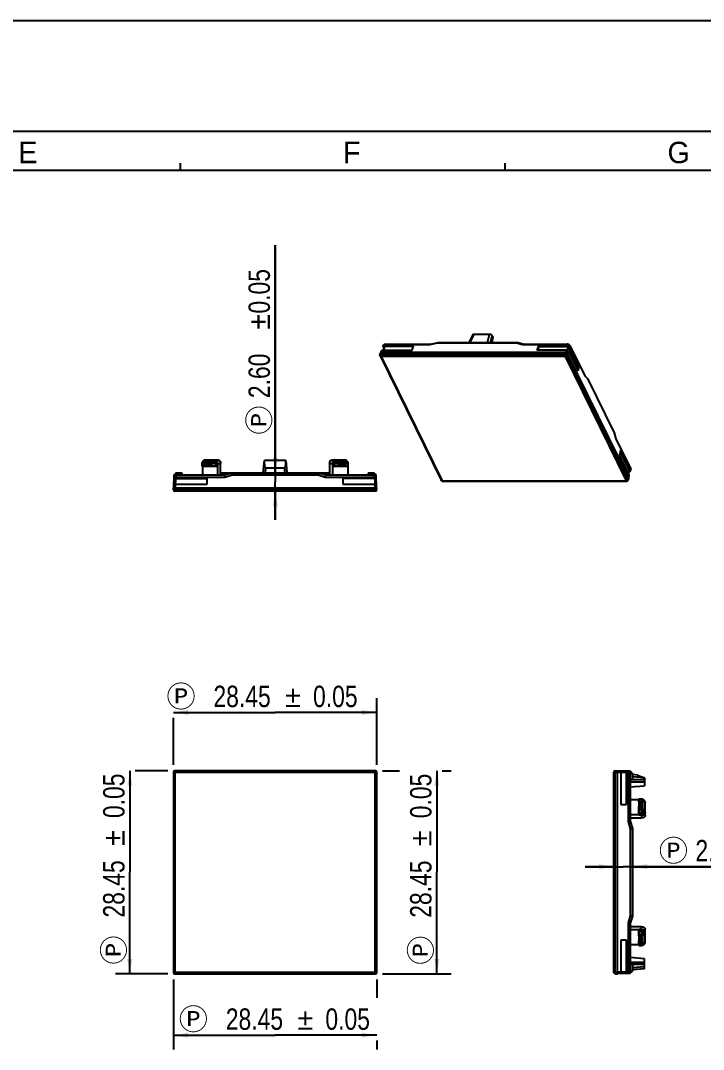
# Model space of a CAD drawing. Header units: millimetres. Extents: x 0 to 420, y 0 to 297.
# Drawn here: x 228.6 to 324.3, y 152.7 to 297 of the extents above; entities that cross this region are included whole.
import ezdxf
from ezdxf.enums import TextEntityAlignment as Align

# ---------------------------------------------------------------- set-up
doc = ezdxf.new("R2010")
doc.units = ezdxf.units.MM
doc.header["$LTSCALE"] = 23.1
doc.layers.get('0').update_dxf_attribs({"linetype": 'CONTINUOUS'})
doc.layers.add('FEATURE', color=7, linetype='CONTINUOUS')
doc.styles.get("Standard").update_dxf_attribs({"font": 'txt', "width": 0.8})
doc.styles.add('TEXTSTYLE_2', font='txt')
doc.styles.add('TEXTSTYLE_3', font='symbol_asme.ttf')
doc.dimstyles.new('DIMSTYLE_1', dxfattribs={"dimtxt": 3, "dimasz": 2.1, "dimexe": 2, "dimexo": 1, "dimgap": 0.75, "dimtad": 1, "dimzin": 0, "dimdsep": 46, "dimtxsty": 'STANDARD', "dimblk": '_FILLED', "dimblk1": '_FILLED', "dimblk2": '_FILLED', "dimcen": 0.09, "dimazin": 0, "dimtol": 1, "dimtp": 0.05, "dimtm": 0.05, "dimtfac": 1, "dimtofl": 0, "dimtmove": 0, "dimatfit": 3, "dimldrblk": '_FILLED', "dimfxl": 1, "dimtolj": 1, "dimtzin": 0, "dimarcsym": 0})

# ---------------------------------------------------------------- blocks, each defined once
blk = doc.blocks.new('_FILLED')
at = {"color": 0, "linetype": 'BYBLOCK'}
blk.add_solid([(0, 0), (-1, 0.167), (-1, -0.167)], dxfattribs=at)
blk = doc.blocks.new('*D0')
at = {"color": 7, "linetype": 'CONTINUOUS'}
for p, q in [((278.49, 192.61), (278.49, 201.97)), ((249.99, 199.97), (264.24, 199.97)), ((249.99, 192.61), (249.99, 199.22)), ((278.49, 199.97), (264.24, 199.97))]:
    blk.add_line(p, q, dxfattribs=at)
at = {"color": 7, "linetype": 'CONTINUOUS', "xscale": 2.1, "yscale": 2.1, "zscale": 2.1, "rotation": 180}
blk.add_blockref('_FILLED', (249.99, 199.97), dxfattribs=at)
at = {"color": 7, "linetype": 'CONTINUOUS', "xscale": 2.1, "yscale": 2.1, "zscale": 2.1}
blk.add_blockref('_FILLED', (278.49, 199.97), dxfattribs=at)
at = {"color": 7, "linetype": 'CONTINUOUS', "style": 'TEXTSTYLE_3'}
for s, p in [('Ⓟ', (251.05, 200.72)), ('±', (266.75, 200.72))]:
    blk.add_text(s, height=3, dxfattribs=at).set_placement(p, align=Align.CENTER)
at = {"color": 7, "linetype": 'CONTINUOUS', "width": 0.8}
for s, p in [('28.45', (259.61, 200.72)), ('0.05', (272.68, 200.72))]:
    blk.add_text(s, height=3, dxfattribs=at).set_placement(p, align=Align.CENTER)
blk = doc.blocks.new('*D1')
at = {"color": 7, "linetype": 'CONTINUOUS'}
for p, q in [((279.29, 191.8), (281.66, 191.8)), ((286.91, 191.8), (286.91, 177.55)), ((287.66, 191.8), (288.91, 191.8)), ((286.91, 163.3), (286.91, 177.55)), ((279.29, 163.3), (288.91, 163.3))]:
    blk.add_line(p, q, dxfattribs=at)
at = {"color": 7, "linetype": 'CONTINUOUS', "xscale": 2.1, "yscale": 2.1, "zscale": 2.1}
for p, rotation in [((286.91, 191.8), 90), ((286.91, 163.3), 270)]:
    blk.add_blockref('_FILLED', p, dxfattribs=dict(at, rotation=rotation))
at = {"color": 7, "linetype": 'CONTINUOUS', "width": 0.8}
for s, p in [('0.05', (286.16, 188.25)), ('28.45', (286.16, 175.19))]:
    blk.add_text(s, height=3, rotation=90, dxfattribs=at).set_placement(p, align=Align.CENTER)
at = {"color": 7, "linetype": 'CONTINUOUS', "style": 'TEXTSTYLE_3'}
for s, p in [('±', (286.16, 182.32)), ('Ⓟ', (286.16, 166.62))]:
    blk.add_text(s, height=3, rotation=90, dxfattribs=at).set_placement(p, align=Align.CENTER)
blk = doc.blocks.new('*D2')
at = {"color": 7, "linetype": 'CONTINUOUS'}
for p, q in [((243.88, 191.8), (243.88, 177.55)), ((249.19, 191.8), (244.63, 191.8)), ((243.88, 163.3), (243.88, 177.55)), ((249.19, 163.3), (241.88, 163.3))]:
    blk.add_line(p, q, dxfattribs=at)
at = {"color": 7, "linetype": 'CONTINUOUS', "xscale": 2.1, "yscale": 2.1, "zscale": 2.1}
for p, rotation in [((243.88, 191.8), 90), ((243.88, 163.3), 270)]:
    blk.add_blockref('_FILLED', p, dxfattribs=dict(at, rotation=rotation))
at = {"color": 7, "linetype": 'CONTINUOUS', "width": 0.8}
for s, p in [('0.05', (243.13, 188.28)), ('28.45', (243.13, 175.22))]:
    blk.add_text(s, height=3, rotation=90, dxfattribs=at).set_placement(p, align=Align.CENTER)
at = {"color": 7, "linetype": 'CONTINUOUS', "style": 'TEXTSTYLE_3'}
for s, p in [('±', (243.13, 182.35)), ('Ⓟ', (243.13, 166.65))]:
    blk.add_text(s, height=3, rotation=90, dxfattribs=at).set_placement(p, align=Align.CENTER)
blk = doc.blocks.new('*D3')
at = {"color": 7, "linetype": 'CONTINUOUS'}
for p, q in [((249.99, 162.5), (249.99, 152.71)), ((278.49, 162.5), (278.49, 159.96)), ((249.99, 154.71), (264.24, 154.71)), ((278.49, 154.71), (264.24, 154.71)), ((278.49, 153.96), (278.49, 152.71))]:
    blk.add_line(p, q, dxfattribs=at)
at = {"color": 7, "linetype": 'CONTINUOUS', "xscale": 2.1, "yscale": 2.1, "zscale": 2.1, "rotation": 180}
blk.add_blockref('_FILLED', (249.99, 154.71), dxfattribs=at)
at = {"color": 7, "linetype": 'CONTINUOUS', "xscale": 2.1, "yscale": 2.1, "zscale": 2.1}
blk.add_blockref('_FILLED', (278.49, 154.71), dxfattribs=at)
at = {"color": 7, "linetype": 'CONTINUOUS', "style": 'TEXTSTYLE_3'}
for s, p in [('Ⓟ', (252.78, 155.46)), ('±', (268.48, 155.46))]:
    blk.add_text(s, height=3, dxfattribs=at).set_placement(p, align=Align.CENTER)
at = {"color": 7, "linetype": 'CONTINUOUS', "width": 0.8}
for s, p in [('28.45', (261.34, 155.46)), ('0.05', (274.41, 155.46))]:
    blk.add_text(s, height=3, dxfattribs=at).set_placement(p, align=Align.CENTER)
blk = doc.blocks.new('*D7')
at = {"color": 7, "linetype": 'CONTINUOUS'}
for p, q in [((264.26, 233.59), (264.26, 265.51)), ((264.26, 265.51), (264.26, 232.29)), ((264.26, 226.99), (264.26, 232.29)), ((264.26, 230.99), (264.26, 226.99))]:
    blk.add_line(p, q, dxfattribs=at)
at = {"color": 7, "linetype": 'CONTINUOUS', "xscale": 2.1, "yscale": 2.1, "zscale": 2.1}
for p, rotation in [((264.26, 233.59), 270), ((264.26, 230.99), 90)]:
    blk.add_blockref('_FILLED', p, dxfattribs=dict(at, rotation=rotation))
at = {"color": 7, "linetype": 'CONTINUOUS', "width": 0.8}
for s, p in [('0.05', (263.51, 255.91)), ('2.60', (263.51, 244.05))]:
    blk.add_text(s, height=3, rotation=90, dxfattribs=at).set_placement(p)
at = {"color": 7, "linetype": 'CONTINUOUS', "style": 'TEXTSTYLE_3'}
for s, p in [('±', (263.51, 253.65)), ('Ⓟ', (263.51, 238.92))]:
    blk.add_text(s, height=3, rotation=90, dxfattribs=at).set_placement(p)
blk = doc.blocks.new('*D9')
at = {"color": 7, "linetype": 'CONTINUOUS'}
for p, q in [((311.72, 178.34), (307.72, 178.34)), ((307.72, 178.34), (313.02, 178.34)), ((344.63, 178.34), (313.02, 178.34)), ((314.32, 178.34), (344.63, 178.34))]:
    blk.add_line(p, q, dxfattribs=at)
at = {"color": 7, "linetype": 'CONTINUOUS', "xscale": 2.1, "yscale": 2.1, "zscale": 2.1}
blk.add_blockref('_FILLED', (311.72, 178.34), dxfattribs=at)
at = {"color": 7, "linetype": 'CONTINUOUS', "xscale": 2.1, "yscale": 2.1, "zscale": 2.1, "rotation": 180}
blk.add_blockref('_FILLED', (314.32, 178.34), dxfattribs=at)
at = {"color": 7, "linetype": 'CONTINUOUS', "style": 'TEXTSTYLE_3'}
for s, p in [('Ⓟ', (318.03, 179.09)), ('±', (332.76, 179.09))]:
    blk.add_text(s, height=3, dxfattribs=at).set_placement(p)
at = {"color": 7, "linetype": 'CONTINUOUS', "width": 0.8}
for s, p in [('2.60', (323.16, 179.09)), ('0.05', (335.03, 179.09))]:
    blk.add_text(s, height=3, dxfattribs=at).set_placement(p)

msp = doc.modelspace()

# ---------------------------------------------------------------- linework, layer by layer
at = {"color": 7, "linetype": 'CONTINUOUS'}
for p, q in [((0, 297), (420, 297)), ((19, 281.5), (401, 281.5)), ((23.5, 276), (396, 276)), ((251, 276), (251, 277)), ((296.5, 276), (296.5, 277))]:
    msp.add_line(p, q, dxfattribs=at)
at = {"layer": 'FEATURE', "color": 7, "linetype": 'CONTINUOUS'}
for p, q in [((291.892, 252.895), (291.387, 251.84)), ((292.081, 252.979), (291.536, 251.84)), ((294.302, 252.979), (292.081, 252.979)), ((294.008, 251.84), (294.302, 252.979)), ((294.422, 251.84), (294.668, 252.793)), ((294.761, 252.604), (294.604, 251.84)), ((294.668, 252.793), (294.761, 252.604)), ((279.393, 251.345), (279.446, 251.5)), ((279.508, 251.062), (279.399, 251.284)), ((279.583, 251.284), (279.415, 250.79)), ((279.522, 251.408), (279.575, 251.563)), ((279.522, 251.408), (283.646, 251.408)), ((279.575, 251.563), (279.547, 251.561)), ((279.561, 251.562), (279.547, 251.561)), ((280.031, 251.608), (279.567, 251.563)), ((283.606, 251.284), (279.583, 251.284)), ((279.584, 251.563), (285.966, 251.563)), ((279.995, 251.606), (280.031, 251.608)), ((280.031, 251.608), (286.09, 251.608)), ((283.448, 250.79), (283.646, 251.408)), ((285.966, 251.563), (286.961, 251.794)), ((286.09, 251.608), (285.966, 251.563)), ((286.09, 251.608), (287.086, 251.84)), ((286.961, 251.794), (287.086, 251.84)), ((286.961, 251.794), (298.079, 251.794)), ((287.086, 251.84), (298.286, 251.84)), ((298.286, 251.84), (298.079, 251.794)), ((298.079, 251.794), (298.926, 251.563)), ((298.286, 251.84), (299.133, 251.608)), ((299.133, 251.608), (298.926, 251.563)), ((298.926, 251.563), (305.307, 251.563)), ((299.133, 251.608), (305.192, 251.608)), ((301.146, 251.408), (300.948, 250.79)), ((301.207, 251.284), (301.049, 250.79)), ((301.146, 251.408), (301.207, 251.284)), ((305.27, 251.408), (301.146, 251.408)), ((301.207, 251.284), (305.331, 251.284)), ((305.331, 251.284), (305.179, 250.774)), ((305.192, 251.608), (305.307, 251.563)), ((305.27, 251.408), (305.316, 251.563)), ((305.325, 251.584), (305.429, 251.544)), ((306.697, 248.501), (305.331, 251.284)), ((305.515, 251.284), (305.562, 251.438)), ((305.515, 251.284), (306.881, 248.501)), ((305.562, 251.438), (305.525, 251.486)), ((305.565, 251.432), (307.657, 247.169)), ((278.943, 250.091), (278.986, 250.361)), ((278.96, 249.971), (287.516, 232.537)), ((304.907, 250.169), (279.075, 250.169)), ((279.081, 250.43), (279.182, 250.727)), ((279.092, 249.902), (287.647, 232.469)), ((304.924, 249.902), (279.092, 249.902)), ((305.001, 250.435), (279.118, 250.435)), ((279.19, 250.435), (279.311, 250.79)), ((279.311, 250.79), (283.448, 250.79)), ((305.085, 250.79), (300.948, 250.79)), ((304.907, 250.169), (305.001, 250.435)), ((313.479, 232.469), (304.924, 249.902)), ((304.981, 250.441), (305.085, 250.79)), ((305.151, 250.045), (305.245, 250.311)), ((313.707, 232.612), (305.151, 250.045)), ((305.23, 250.331), (305.33, 250.666)), ((313.817, 232.843), (305.245, 250.311)), ((305.33, 250.666), (306.7, 247.874)), ((306.584, 248.111), (306.697, 248.501)), ((306.881, 248.501), (306.697, 248.501)), ((306.7, 247.874), (306.881, 248.501)), ((307.625, 247.234), (307.807, 247.045)), ((307.657, 247.169), (308.03, 246.782)), ((308.03, 246.782), (307.807, 247.045)), ((308.03, 246.782), (311.754, 239.192)), ((311.754, 239.192), (311.992, 238.335)), ((311.992, 238.335), (314.084, 234.072)), ((312.677, 236.69), (312.496, 236.063)), ((314.043, 233.907), (312.677, 236.69)), ((255.758, 235.274), (254.344, 235.274)), ((254.51, 235.386), (256.246, 235.386)), ((262.584, 233.586), (262.732, 235.286)), ((265.741, 235.286), (262.732, 235.286)), ((265.741, 235.286), (265.889, 233.586)), ((272.227, 235.386), (273.963, 235.386)), ((274.129, 235.274), (272.715, 235.274)), ((274.358, 235.195), (274.232, 235.299)), ((274.422, 235.121), (274.358, 235.195)), ((313.866, 233.272), (312.496, 236.063)), ((312.609, 236.454), (313.858, 233.907)), ((253.991, 234.963), (253.988, 234.886)), ((253.988, 234.886), (253.988, 234.496)), ((253.995, 234.886), (253.988, 234.886)), ((253.995, 234.498), (253.988, 234.496)), ((254, 234.939), (253.991, 234.963)), ((253.995, 234.904), (253.995, 234.886)), ((253.995, 234.886), (253.995, 234.498)), ((254, 234.939), (254.022, 235.009)), ((254.011, 234.928), (254, 234.939)), ((254.022, 235.009), (254.064, 235.073)), ((254.054, 234.486), (254.054, 233.286)), ((254.054, 234.486), (256.175, 234.486)), ((254.064, 235.073), (254.124, 235.127)), ((254.354, 234.507), (254.206, 234.505)), ((254.655, 234.507), (254.354, 234.507)), ((254.655, 234.781), (254.655, 234.507)), ((255.009, 234.781), (254.655, 234.781)), ((255.289, 234.507), (254.655, 234.507)), ((255.055, 234.969), (254.702, 234.969)), ((255.009, 234.781), (255.009, 234.507)), ((255.524, 234.505), (255.289, 234.507)), ((255.665, 234.503), (255.524, 234.505)), ((255.922, 234.498), (255.922, 234.886)), ((255.922, 234.886), (256.6, 234.886)), ((256.175, 234.486), (256.175, 233.286)), ((256.197, 234.485), (256.175, 234.486)), ((256.197, 234.485), (256.197, 234.886)), ((256.6, 233.286), (256.6, 234.886)), ((262.882, 233.586), (262.944, 234.286)), ((262.944, 234.286), (265.529, 234.286)), ((265.529, 234.286), (265.59, 233.586)), ((271.873, 234.886), (272.551, 234.886)), ((271.873, 234.886), (271.873, 233.286)), ((272.276, 234.886), (272.276, 234.485)), ((272.297, 234.486), (272.276, 234.485)), ((272.297, 234.486), (274.419, 234.486)), ((272.297, 234.486), (272.297, 233.286)), ((272.551, 234.886), (272.551, 234.498)), ((272.598, 234.499), (272.551, 234.498)), ((272.701, 234.502), (272.598, 234.499)), ((272.822, 234.504), (272.701, 234.502)), ((273.028, 234.506), (272.822, 234.504)), ((273.272, 234.507), (273.028, 234.506)), ((273.914, 234.507), (273.272, 234.507)), ((273.771, 234.969), (273.418, 234.969)), ((273.818, 234.781), (273.464, 234.781)), ((273.464, 234.781), (273.464, 234.507)), ((273.818, 234.781), (273.818, 234.507)), ((274.154, 234.506), (273.914, 234.507)), ((274.408, 235.073), (274.349, 235.127)), ((274.451, 235.009), (274.408, 235.073)), ((274.419, 234.486), (274.419, 233.286)), ((274.443, 234.911), (274.43, 234.901)), ((274.473, 234.939), (274.451, 235.009)), ((274.473, 234.939), (274.482, 234.963)), ((274.476, 234.922), (274.473, 234.939)), ((274.478, 234.886), (274.485, 234.886)), ((274.478, 234.498), (274.478, 234.886)), ((274.485, 234.496), (274.478, 234.498)), ((274.485, 234.886), (274.482, 234.963)), ((274.485, 234.496), (274.485, 234.886)), ((313.858, 233.907), (313.749, 233.511)), ((313.92, 233.783), (313.824, 233.783)), ((314.043, 233.907), (314.087, 234.066)), ((314.05, 233.85), (314.095, 234.01)), ((250.036, 231.486), (250.068, 233.286)), ((250.059, 232.786), (254.736, 232.786)), ((250.368, 233.286), (250.063, 232.986)), ((250.373, 233.586), (250.068, 233.286)), ((250.263, 232.986), (250.236, 231.486)), ((250.578, 233.286), (250.273, 232.986)), ((250.273, 232.986), (257.201, 232.986)), ((250.373, 233.586), (250.368, 233.286)), ((250.368, 233.286), (257.156, 233.286)), ((250.373, 233.586), (251.186, 233.586)), ((251.186, 233.586), (251.186, 233.286)), ((254.736, 231.986), (254.736, 232.786)), ((256.6, 233.586), (271.873, 233.586)), ((257.156, 233.286), (258.156, 233.586)), ((257.156, 233.286), (257.201, 232.986)), ((257.201, 232.986), (258.201, 233.286)), ((258.201, 233.286), (258.156, 233.586)), ((258.201, 233.286), (270.272, 233.286)), ((270.316, 233.586), (270.272, 233.286)), ((270.272, 233.286), (271.272, 232.986)), ((270.316, 233.586), (271.316, 233.286)), ((271.316, 233.286), (271.272, 232.986)), ((271.272, 232.986), (278.2, 232.986)), ((271.316, 233.286), (278.105, 233.286)), ((278.414, 232.786), (273.736, 232.786)), ((273.736, 232.786), (273.736, 231.986)), ((277.286, 233.586), (278.1, 233.586)), ((277.286, 233.586), (277.286, 233.286)), ((277.895, 233.286), (278.2, 232.986)), ((278.405, 233.286), (278.1, 233.586)), ((278.105, 233.286), (278.1, 233.586)), ((278.105, 233.286), (278.41, 232.986)), ((278.21, 232.986), (278.237, 231.486)), ((278.436, 231.486), (278.405, 233.286)), ((287.647, 232.469), (313.479, 232.469)), ((287.695, 232.425), (313.527, 232.425)), ((313.479, 232.469), (313.549, 232.479)), ((313.549, 232.479), (313.616, 232.51)), ((313.616, 232.51), (313.672, 232.557)), ((313.672, 232.557), (313.707, 232.612)), ((313.707, 232.612), (313.817, 232.843)), ((313.708, 232.539), (313.821, 232.775)), ((313.773, 232.934), (313.866, 233.272)), ((313.787, 232.904), (313.874, 233.214)), ((250.014, 231.169), (249.986, 231.486)), ((249.986, 231.486), (278.486, 231.486)), ((250.045, 231.986), (254.736, 231.986)), ((250.213, 231.169), (250.186, 231.486)), ((250.213, 230.986), (250.213, 231.169)), ((278.259, 231.169), (250.213, 231.169)), ((278.259, 230.986), (250.213, 230.986)), ((273.736, 231.986), (278.428, 231.986)), ((278.259, 231.169), (278.287, 231.486)), ((278.259, 230.986), (278.259, 231.169)), ((278.459, 231.169), (278.486, 231.486)), ((249.986, 191.605), (249.986, 163.504)), ((250.014, 191.577), (249.986, 191.605)), ((250.014, 191.577), (250.014, 163.531)), ((250.014, 191.577), (278.459, 191.577)), ((250.213, 191.777), (250.186, 191.804)), ((278.287, 191.804), (250.186, 191.804)), ((250.213, 163.332), (250.213, 191.777)), ((278.259, 191.777), (250.213, 191.777)), ((278.259, 191.777), (278.287, 191.804)), ((278.259, 163.332), (278.259, 191.777)), ((278.459, 191.577), (278.486, 191.605)), ((278.459, 163.531), (278.459, 191.577)), ((278.486, 163.504), (278.486, 191.605)), ((311.721, 163.531), (311.721, 191.577)), ((311.721, 191.577), (311.904, 191.577)), ((311.904, 191.777), (312.221, 191.804)), ((311.904, 191.577), (312.221, 191.605)), ((311.904, 163.531), (311.904, 191.577)), ((312.221, 163.304), (312.221, 191.804)), ((314.021, 191.723), (312.221, 191.754)), ((313.721, 191.528), (312.221, 191.554)), ((312.721, 191.746), (312.721, 187.054)), ((313.521, 187.054), (313.521, 191.732)), ((314.021, 191.423), (313.721, 191.728)), ((313.721, 191.518), (313.721, 184.66)), ((314.021, 191.213), (313.721, 191.518)), ((314.321, 191.418), (314.021, 191.723)), ((314.021, 191.423), (314.021, 184.704)), ((314.321, 191.418), (314.021, 191.423)), ((316.021, 190.504), (314.021, 190.504)), ((314.321, 191.418), (314.321, 190.504)), ((315.021, 191.196), (314.321, 191.257)), ((316.021, 190.809), (314.321, 190.958)), ((315.021, 191.196), (316.021, 190.808)), ((316.021, 190.808), (316.021, 189.7)), ((316.021, 190.204), (314.021, 190.204)), ((314.021, 189.525), (316.021, 189.7)), ((315.221, 187.737), (314.021, 187.737)), ((315.221, 187.737), (315.221, 185.615)), ((315.233, 187.796), (315.231, 187.803)), ((315.621, 187.803), (315.231, 187.803)), ((315.621, 187.796), (315.233, 187.796)), ((315.241, 187.53), (315.239, 187.633)), ((315.621, 187.796), (315.621, 187.803)), ((315.698, 187.8), (315.621, 187.803)), ((315.639, 187.796), (315.621, 187.796)), ((315.663, 187.78), (315.674, 187.791)), ((315.674, 187.791), (315.697, 187.8)), ((315.674, 187.791), (315.744, 187.769)), ((315.744, 187.769), (315.808, 187.726)), ((315.808, 187.726), (315.861, 187.667)), ((312.721, 187.054), (313.521, 187.054)), ((315.238, 186.127), (315.24, 186.267)), ((315.24, 186.267), (315.242, 186.501)), ((315.242, 187.399), (315.241, 187.53)), ((315.242, 187.399), (315.242, 186.782)), ((315.516, 187.136), (315.242, 187.136)), ((315.242, 186.501), (315.242, 186.782)), ((315.516, 186.782), (315.242, 186.782)), ((315.516, 186.782), (315.516, 187.136)), ((315.703, 186.736), (315.703, 187.089)), ((316.009, 186.033), (316.009, 187.447)), ((316.121, 185.545), (316.121, 187.281)), ((314.021, 184.704), (313.721, 184.66)), ((315.221, 185.615), (314.021, 185.615)), ((314.021, 185.191), (315.621, 185.191)), ((314.021, 184.704), (314.321, 183.704)), ((315.22, 185.594), (315.221, 185.615)), ((315.22, 185.594), (315.621, 185.594)), ((315.233, 185.869), (315.621, 185.869)), ((315.621, 185.869), (315.621, 185.191)), ((313.721, 184.66), (314.021, 183.66)), ((314.021, 183.66), (314.321, 183.704)), ((314.021, 183.66), (314.021, 171.449)), ((314.321, 183.704), (314.321, 171.404)), ((314.021, 171.449), (313.721, 170.449)), ((314.021, 170.404), (313.721, 170.449)), ((313.721, 170.449), (313.721, 163.591)), ((314.321, 171.404), (314.021, 171.449)), ((314.321, 171.404), (314.021, 170.404)), ((314.021, 170.404), (314.021, 163.686)), ((315.621, 169.918), (314.021, 169.918)), ((315.221, 169.493), (314.021, 169.493)), ((315.621, 169.515), (315.22, 169.515)), ((315.221, 169.493), (315.22, 169.515)), ((315.221, 169.493), (315.221, 167.372)), ((315.621, 169.24), (315.233, 169.24)), ((315.235, 169.168), (315.233, 169.24)), ((315.238, 169.022), (315.235, 169.168)), ((315.24, 168.871), (315.238, 169.022)), ((315.242, 168.622), (315.24, 168.871)), ((315.621, 169.24), (315.621, 169.918)), ((316.009, 167.662), (316.009, 169.076)), ((316.121, 167.828), (316.121, 169.564)), ((313.521, 168.054), (312.721, 168.054)), ((312.721, 168.054), (312.721, 163.363)), ((313.521, 163.377), (313.521, 168.054)), ((315.241, 167.575), (315.242, 167.709)), ((315.242, 168.622), (315.242, 167.973)), ((315.516, 168.327), (315.242, 168.327)), ((315.516, 167.973), (315.242, 167.973)), ((315.242, 167.709), (315.242, 167.973)), ((315.516, 167.973), (315.516, 168.327)), ((315.703, 168.02), (315.703, 168.373)), ((315.744, 167.34), (315.808, 167.382)), ((315.808, 167.382), (315.861, 167.442)), ((315.855, 167.369), (315.93, 167.433)), ((315.93, 167.433), (316.033, 167.559)), ((315.221, 167.372), (314.021, 167.372)), ((315.231, 167.306), (315.233, 167.313)), ((315.231, 167.306), (315.621, 167.306)), ((315.233, 167.313), (315.621, 167.313)), ((315.621, 167.313), (315.621, 167.306)), ((315.621, 167.306), (315.698, 167.309)), ((315.646, 167.348), (315.636, 167.361)), ((315.656, 167.315), (315.674, 167.318)), ((315.674, 167.318), (315.744, 167.34)), ((315.674, 167.318), (315.697, 167.309)), ((316.021, 165.409), (314.021, 165.584)), ((316.021, 164.904), (314.021, 164.904)), ((316.021, 164.604), (314.021, 164.604)), ((314.321, 164.604), (314.321, 163.691)), ((316.021, 164.001), (316.021, 165.409)), ((250.014, 163.531), (249.986, 163.504)), ((250.014, 163.531), (278.459, 163.531)), ((250.213, 163.332), (250.186, 163.304)), ((250.186, 163.304), (278.287, 163.304)), ((250.213, 163.332), (278.259, 163.332)), ((278.259, 163.332), (278.287, 163.304)), ((278.459, 163.531), (278.486, 163.504)), ((311.721, 163.531), (311.904, 163.531)), ((311.904, 163.531), (312.221, 163.504)), ((311.904, 163.332), (312.221, 163.304)), ((313.721, 163.581), (312.221, 163.554)), ((312.221, 163.354), (314.021, 163.386)), ((314.021, 163.896), (313.721, 163.591)), ((314.021, 163.686), (313.721, 163.381)), ((314.021, 163.686), (314.321, 163.691)), ((314.021, 163.386), (314.321, 163.691)), ((316.021, 164.3), (314.321, 164.151)), ((316.021, 164.001), (314.321, 163.852))]:
    msp.add_line(p, q, dxfattribs=at)
for points in [[(279.547, 251.561), (279.51, 251.554), (279.463, 251.528), (279.446, 251.5)], [(305.44, 251.539), (305.39, 251.554), (305.316, 251.563)], [(305.525, 251.486), (305.465, 251.528), (305.44, 251.539)], [(279.075, 250.169), (279.009, 250.155), (278.962, 250.127), (278.943, 250.091)], [(279.092, 249.902), (279.028, 249.913), (278.98, 249.944), (278.96, 249.971)], [(279.092, 249.902), (279.073, 249.958), (279.063, 250.028), (279.064, 250.102), (279.118, 250.435)], [(304.924, 249.902), (304.905, 249.958), (304.895, 250.028), (304.896, 250.102), (304.907, 250.169)], [(305.151, 250.045), (305.113, 250.088), (305.053, 250.127), (304.98, 250.155), (304.907, 250.169)], [(304.924, 249.902), (304.994, 249.913), (305.061, 249.944), (305.116, 249.99), (305.151, 250.045)], [(254.51, 235.386), (254.389, 235.369), (254.245, 235.302), (254.115, 235.195), (254.051, 235.121)], [(254.344, 235.274), (254.302, 235.267), (254.255, 235.245), (254.205, 235.211), (254.16, 235.169), (254.124, 235.127)], [(254.384, 235.366), (254.378, 235.366), (254.304, 235.329)], [(254.344, 235.274), (254.39, 235.334), (254.447, 235.373), (254.51, 235.386)], [(255.758, 235.274), (255.805, 235.334), (255.861, 235.373), (255.924, 235.386)], [(255.811, 235.127), (255.824, 235.172), (255.825, 235.214), (255.814, 235.246), (255.791, 235.267), (255.758, 235.274)], [(256.182, 235.018), (256.174, 235.132), (256.142, 235.237), (256.087, 235.318), (256.013, 235.369), (255.924, 235.386)], [(256.246, 235.386), (256.355, 235.362), (256.454, 235.291), (256.532, 235.18), (256.582, 235.041), (256.6, 234.886)], [(262.732, 235.286), (262.723, 235.159), (262.72, 235.044), (262.72, 234.939), (262.724, 234.842), (262.731, 234.753), (262.741, 234.671), (262.754, 234.595), (262.77, 234.527), (262.788, 234.465), (262.81, 234.41), (262.836, 234.362), (262.867, 234.323), (262.903, 234.296), (262.944, 234.286)], [(265.529, 234.286), (265.57, 234.296), (265.606, 234.323), (265.637, 234.362), (265.663, 234.41), (265.685, 234.465), (265.703, 234.527), (265.719, 234.595), (265.732, 234.671), (265.742, 234.753), (265.749, 234.842), (265.753, 234.939), (265.753, 235.044), (265.749, 235.159), (265.741, 235.286)], [(271.873, 234.886), (271.891, 235.041), (271.941, 235.18), (272.019, 235.291), (272.118, 235.362), (272.227, 235.386)], [(272.549, 235.386), (272.459, 235.368), (272.382, 235.314), (272.327, 235.228), (272.297, 235.124), (272.291, 235.019)], [(272.715, 235.274), (272.668, 235.334), (272.612, 235.373), (272.549, 235.386)], [(272.715, 235.274), (272.681, 235.267), (272.658, 235.245), (272.647, 235.211), (272.65, 235.169), (272.662, 235.127)], [(274.089, 235.366), (274.084, 235.369), (273.963, 235.386)], [(274.422, 235.121), (274.364, 235.189), (274.236, 235.297), (274.095, 235.366), (273.963, 235.386)], [(274.129, 235.274), (274.083, 235.334), (274.026, 235.373), (273.963, 235.386)], [(274.349, 235.127), (274.309, 235.172), (274.264, 235.214), (274.216, 235.246), (274.17, 235.267), (274.129, 235.274)], [(254, 234.939), (253.997, 234.922), (253.995, 234.904)], [(254.206, 234.505), (254.147, 234.504), (254.095, 234.503), (254.052, 234.502), (254.017, 234.5), (253.995, 234.498)], [(254.655, 234.781), (254.587, 234.782), (254.524, 234.784), (254.467, 234.788), (254.415, 234.792), (254.367, 234.797), (254.324, 234.804), (254.284, 234.811), (254.248, 234.818), (254.215, 234.826), (254.186, 234.835), (254.159, 234.844), (254.135, 234.853), (254.113, 234.862), (254.094, 234.871), (254.077, 234.88), (254.061, 234.889), (254.047, 234.899), (254.034, 234.908), (254.022, 234.918), (254.011, 234.928)], [(254.112, 235.191), (254.109, 235.189), (254.051, 235.121)], [(254.124, 235.127), (254.073, 235.132), (254.051, 235.121)], [(254.702, 234.969), (254.636, 234.969), (254.576, 234.972), (254.522, 234.975), (254.473, 234.979), (254.428, 234.985), (254.388, 234.991), (254.352, 234.998), (254.32, 235.006), (254.29, 235.014), (254.264, 235.022), (254.241, 235.031), (254.221, 235.04), (254.203, 235.049), (254.188, 235.059), (254.174, 235.068), (254.163, 235.077), (254.153, 235.086), (254.144, 235.095), (254.136, 235.105), (254.13, 235.115), (254.124, 235.127)], [(254.655, 234.781), (254.661, 234.848), (254.676, 234.912), (254.702, 234.969)], [(255.009, 234.781), (255.014, 234.848), (255.03, 234.912), (255.055, 234.969)], [(255.783, 234.901), (255.753, 234.892), (255.721, 234.882), (255.688, 234.872), (255.653, 234.862), (255.616, 234.852), (255.576, 234.842), (255.534, 234.833), (255.489, 234.824), (255.442, 234.815), (255.391, 234.807), (255.337, 234.8), (255.28, 234.794), (255.218, 234.788), (255.153, 234.785), (255.083, 234.782), (255.009, 234.781)], [(255.811, 235.127), (255.797, 235.118), (255.781, 235.108), (255.763, 235.099), (255.743, 235.089), (255.722, 235.079), (255.698, 235.069), (255.673, 235.059), (255.645, 235.049), (255.614, 235.039), (255.581, 235.03), (255.544, 235.02), (255.505, 235.011), (255.462, 235.002), (255.416, 234.994), (255.366, 234.987), (255.313, 234.981), (255.255, 234.976), (255.193, 234.972), (255.126, 234.969), (255.055, 234.969)], [(255.922, 234.498), (255.862, 234.5), (255.8, 234.501), (255.665, 234.503)], [(255.902, 234.939), (255.871, 234.93), (255.842, 234.921), (255.783, 234.901)], [(256.182, 235.018), (256.1, 235.074), (256.003, 235.114), (255.902, 235.132), (255.811, 235.127)], [(255.902, 234.939), (255.862, 235.009), (255.831, 235.073), (255.811, 235.127)], [(255.902, 234.939), (256.002, 234.971), (256.1, 234.998), (256.182, 235.018)], [(255.922, 234.886), (255.92, 234.904), (255.913, 234.922), (255.902, 234.939)], [(256.197, 234.886), (256.196, 234.93), (256.19, 234.974), (256.182, 235.018)], [(272.291, 235.019), (272.283, 234.974), (272.277, 234.93), (272.276, 234.886)], [(272.662, 235.127), (272.571, 235.132), (272.47, 235.114), (272.373, 235.074), (272.291, 235.018)], [(272.571, 234.939), (272.471, 234.971), (272.373, 234.998), (272.291, 235.018)], [(272.571, 234.939), (272.56, 234.922), (272.553, 234.904), (272.551, 234.886)], [(272.571, 234.939), (272.611, 235.009), (272.642, 235.073), (272.662, 235.127)], [(272.698, 234.899), (272.641, 234.918), (272.609, 234.928), (272.571, 234.939)], [(273.418, 234.969), (273.351, 234.969), (273.289, 234.972), (273.231, 234.975), (273.177, 234.979), (273.126, 234.985), (273.079, 234.991), (273.035, 234.998), (272.994, 235.006), (272.955, 235.014), (272.92, 235.022), (272.886, 235.031), (272.856, 235.04), (272.828, 235.049), (272.802, 235.059), (272.778, 235.068), (272.756, 235.077), (272.736, 235.086), (272.716, 235.095), (272.698, 235.105), (272.68, 235.115), (272.662, 235.127)], [(273.464, 234.781), (273.395, 234.782), (273.33, 234.784), (273.268, 234.788), (273.211, 234.792), (273.156, 234.797), (273.105, 234.804), (273.057, 234.811), (273.012, 234.818), (272.969, 234.826), (272.928, 234.835), (272.89, 234.844), (272.854, 234.853), (272.819, 234.862), (272.787, 234.871), (272.757, 234.88), (272.727, 234.889), (272.698, 234.899)], [(273.464, 234.781), (273.459, 234.848), (273.443, 234.912), (273.418, 234.969)], [(274.349, 235.127), (274.344, 235.118), (274.339, 235.108), (274.332, 235.099), (274.323, 235.089), (274.313, 235.079), (274.301, 235.069), (274.286, 235.059), (274.27, 235.049), (274.25, 235.039), (274.228, 235.03), (274.202, 235.02), (274.173, 235.011), (274.14, 235.002), (274.103, 234.994), (274.061, 234.987), (274.015, 234.981), (273.963, 234.976), (273.905, 234.972), (273.841, 234.969), (273.771, 234.969)], [(273.818, 234.781), (273.812, 234.848), (273.797, 234.912), (273.771, 234.969)], [(274.43, 234.901), (274.415, 234.892), (274.399, 234.882), (274.38, 234.872), (274.359, 234.862), (274.336, 234.852), (274.309, 234.842), (274.279, 234.833), (274.246, 234.824), (274.21, 234.815), (274.169, 234.807), (274.124, 234.8), (274.074, 234.794), (274.019, 234.788), (273.958, 234.785), (273.891, 234.782), (273.818, 234.781)], [(274.437, 234.501), (274.405, 234.502), (274.366, 234.503), (274.322, 234.504), (274.272, 234.505), (274.154, 234.506)], [(274.422, 235.121), (274.4, 235.132), (274.349, 235.127)], [(274.478, 234.498), (274.461, 234.5), (274.437, 234.501)], [(274.473, 234.939), (274.465, 234.93), (274.455, 234.921), (274.443, 234.911)], [(274.478, 234.886), (274.478, 234.904), (274.476, 234.922)], [(314.095, 234.009), (314.096, 234.02), (314.087, 234.066)], [(250.263, 232.986), (250.186, 232.987), (250.121, 232.989), (250.077, 232.987), (250.063, 232.986)], [(278.41, 232.986), (278.395, 232.987), (278.352, 232.989), (278.286, 232.987), (278.21, 232.986)], [(287.647, 232.469), (287.583, 232.479), (287.535, 232.51), (287.516, 232.537)], [(287.647, 232.469), (287.672, 232.434), (287.695, 232.425)], [(313.479, 232.469), (313.504, 232.434), (313.527, 232.425)], [(313.708, 232.539), (313.714, 232.56), (313.707, 232.612)], [(250.213, 231.169), (250.138, 231.164), (250.073, 231.162), (250.03, 231.164), (250.014, 231.169)], [(278.459, 231.169), (278.443, 231.164), (278.4, 231.162), (278.335, 231.164), (278.259, 231.169)], [(250.213, 191.777), (250.138, 191.761), (250.073, 191.718), (250.03, 191.653), (250.014, 191.577)], [(278.459, 191.577), (278.443, 191.653), (278.4, 191.718), (278.335, 191.761), (278.259, 191.777)], [(311.904, 191.577), (311.899, 191.653), (311.897, 191.718), (311.899, 191.761), (311.904, 191.777)], [(313.721, 191.528), (313.722, 191.604), (313.724, 191.67), (313.722, 191.714), (313.721, 191.728)], [(315.239, 187.633), (315.238, 187.676), (315.237, 187.712), (315.236, 187.742), (315.235, 187.766), (315.234, 187.784), (315.233, 187.796)], [(315.516, 187.136), (315.517, 187.204), (315.519, 187.267), (315.522, 187.324), (315.527, 187.376), (315.532, 187.424), (315.539, 187.467), (315.546, 187.507), (315.553, 187.543), (315.561, 187.575), (315.57, 187.605), (315.579, 187.632), (315.588, 187.656), (315.597, 187.678), (315.606, 187.697), (315.615, 187.714), (315.624, 187.73), (315.633, 187.744), (315.643, 187.757), (315.652, 187.769), (315.663, 187.78)], [(315.674, 187.791), (315.656, 187.794), (315.639, 187.796)], [(315.703, 187.089), (315.704, 187.155), (315.706, 187.215), (315.71, 187.269), (315.714, 187.318), (315.72, 187.363), (315.726, 187.403), (315.733, 187.439), (315.741, 187.471), (315.749, 187.501), (315.757, 187.527), (315.766, 187.55), (315.775, 187.57), (315.784, 187.588), (315.793, 187.603), (315.802, 187.617), (315.812, 187.628), (315.821, 187.638), (315.83, 187.647), (315.84, 187.655), (315.85, 187.661), (315.861, 187.667)], [(315.861, 187.667), (315.867, 187.718), (315.855, 187.74)], [(316.121, 187.281), (316.104, 187.402), (316.037, 187.546), (315.93, 187.676), (315.855, 187.74)], [(315.926, 187.679), (315.924, 187.682), (315.855, 187.74)], [(316.009, 187.447), (316.001, 187.489), (315.98, 187.536), (315.945, 187.586), (315.904, 187.631), (315.861, 187.667)], [(315.516, 187.136), (315.583, 187.13), (315.646, 187.115), (315.703, 187.089)], [(315.636, 186.008), (315.626, 186.038), (315.617, 186.07), (315.607, 186.103), (315.597, 186.138), (315.587, 186.175), (315.577, 186.215), (315.567, 186.257), (315.558, 186.302), (315.55, 186.349), (315.542, 186.4), (315.535, 186.454), (315.528, 186.511), (315.523, 186.573), (315.519, 186.638), (315.517, 186.708), (315.516, 186.782)], [(315.516, 186.782), (315.583, 186.777), (315.646, 186.761), (315.703, 186.736)], [(315.861, 185.98), (315.852, 185.994), (315.843, 186.01), (315.833, 186.028), (315.824, 186.048), (315.814, 186.069), (315.804, 186.092), (315.794, 186.118), (315.784, 186.146), (315.774, 186.177), (315.764, 186.21), (315.755, 186.247), (315.746, 186.286), (315.737, 186.329), (315.729, 186.375), (315.722, 186.425), (315.716, 186.478), (315.711, 186.536), (315.707, 186.598), (315.704, 186.665), (315.703, 186.736)], [(316.009, 187.447), (316.069, 187.401), (316.108, 187.344), (316.121, 187.281)], [(316.101, 187.407), (316.1, 187.413), (316.064, 187.487)], [(315.233, 185.869), (315.234, 185.929), (315.236, 185.992), (315.238, 186.127)], [(315.621, 185.869), (315.639, 185.871), (315.656, 185.878), (315.674, 185.889)], [(315.621, 185.594), (315.665, 185.595), (315.709, 185.601), (315.753, 185.609)], [(316.121, 185.545), (316.097, 185.436), (316.026, 185.337), (315.915, 185.259), (315.776, 185.209), (315.621, 185.191)], [(315.674, 185.889), (315.665, 185.919), (315.656, 185.949), (315.636, 186.008)], [(315.674, 185.889), (315.744, 185.929), (315.808, 185.96), (315.861, 185.98)], [(315.674, 185.889), (315.706, 185.789), (315.733, 185.691), (315.753, 185.609)], [(315.753, 185.609), (315.809, 185.691), (315.849, 185.788), (315.867, 185.889), (315.861, 185.98)], [(315.753, 185.609), (315.867, 185.617), (315.972, 185.649), (316.052, 185.704), (316.104, 185.778), (316.121, 185.867)], [(315.861, 185.98), (315.907, 185.967), (315.949, 185.966), (315.981, 185.977), (316.002, 186), (316.009, 186.033)], [(316.009, 186.033), (316.069, 185.986), (316.108, 185.929), (316.121, 185.867)], [(315.516, 168.327), (315.517, 168.396), (315.519, 168.461), (315.522, 168.523), (315.527, 168.58), (315.532, 168.634), (315.539, 168.686), (315.546, 168.734), (315.553, 168.779), (315.561, 168.822), (315.57, 168.863), (315.579, 168.901), (315.588, 168.937), (315.597, 168.972), (315.606, 169.004), (315.615, 169.034), (315.624, 169.064), (315.633, 169.093)], [(315.621, 169.918), (315.776, 169.9), (315.915, 169.85), (316.026, 169.772), (316.097, 169.673), (316.121, 169.564)], [(315.753, 169.5), (315.709, 169.508), (315.665, 169.514), (315.621, 169.515)], [(315.674, 169.22), (315.656, 169.231), (315.639, 169.238), (315.621, 169.24)], [(315.633, 169.093), (315.652, 169.15), (315.663, 169.182), (315.674, 169.22)], [(315.674, 169.22), (315.706, 169.32), (315.733, 169.418), (315.753, 169.5)], [(315.674, 169.22), (315.744, 169.18), (315.808, 169.149), (315.861, 169.129)], [(315.703, 168.373), (315.704, 168.44), (315.706, 168.502), (315.71, 168.56), (315.714, 168.614), (315.72, 168.665), (315.726, 168.712), (315.733, 168.756), (315.741, 168.797), (315.749, 168.836), (315.757, 168.871), (315.766, 168.904), (315.775, 168.935), (315.784, 168.963), (315.793, 168.989), (315.802, 169.013), (315.812, 169.035), (315.821, 169.055), (315.83, 169.075), (315.84, 169.093), (315.85, 169.111), (315.861, 169.129)], [(316.121, 169.242), (316.103, 169.332), (316.049, 169.408), (315.963, 169.464), (315.859, 169.494), (315.753, 169.5)], [(315.861, 169.129), (315.867, 169.22), (315.849, 169.321), (315.809, 169.418), (315.753, 169.5)], [(316.009, 169.076), (316.001, 169.11), (315.98, 169.133), (315.945, 169.144), (315.904, 169.141), (315.861, 169.129)], [(316.009, 169.076), (316.069, 169.123), (316.108, 169.179), (316.121, 169.242)], [(315.236, 167.354), (315.237, 167.385), (315.238, 167.424), (315.239, 167.469), (315.241, 167.575)], [(315.516, 168.327), (315.583, 168.332), (315.646, 168.348), (315.703, 168.373)], [(315.516, 167.973), (315.583, 167.978), (315.646, 167.994), (315.703, 168.02)], [(315.636, 167.361), (315.626, 167.376), (315.617, 167.392), (315.607, 167.411), (315.597, 167.431), (315.587, 167.455), (315.577, 167.482), (315.567, 167.511), (315.558, 167.544), (315.55, 167.581), (315.542, 167.622), (315.535, 167.667), (315.528, 167.717), (315.523, 167.772), (315.519, 167.833), (315.517, 167.9), (315.516, 167.973)], [(315.861, 167.442), (315.852, 167.447), (315.843, 167.452), (315.833, 167.459), (315.824, 167.468), (315.814, 167.478), (315.804, 167.49), (315.794, 167.505), (315.784, 167.521), (315.774, 167.541), (315.764, 167.563), (315.755, 167.589), (315.746, 167.618), (315.737, 167.651), (315.729, 167.688), (315.722, 167.73), (315.716, 167.776), (315.711, 167.828), (315.707, 167.886), (315.704, 167.949), (315.703, 168.02)], [(315.855, 167.369), (315.924, 167.427), (316.031, 167.555), (316.1, 167.696), (316.121, 167.828)], [(315.855, 167.369), (315.867, 167.391), (315.861, 167.442)], [(315.861, 167.442), (315.907, 167.481), (315.949, 167.527), (315.981, 167.575), (316.002, 167.621), (316.009, 167.662)], [(316.009, 167.662), (316.069, 167.708), (316.108, 167.765), (316.121, 167.828)], [(316.101, 167.702), (316.104, 167.707), (316.121, 167.828)], [(315.233, 167.313), (315.234, 167.329), (315.236, 167.354)], [(315.621, 167.313), (315.639, 167.313), (315.656, 167.315)], [(315.674, 167.318), (315.665, 167.326), (315.656, 167.336), (315.646, 167.348)], [(250.014, 163.531), (250.03, 163.456), (250.073, 163.391), (250.138, 163.348), (250.213, 163.332)], [(278.259, 163.332), (278.335, 163.348), (278.4, 163.391), (278.443, 163.456), (278.459, 163.531)], [(311.904, 163.332), (311.899, 163.348), (311.897, 163.391), (311.899, 163.456), (311.904, 163.531)], [(313.721, 163.381), (313.722, 163.396), (313.724, 163.439), (313.722, 163.505), (313.721, 163.581)]]:
    msp.add_lwpolyline(points, dxfattribs=at)
for centre, radius, start, end in [((279.14, 250.059), 0.2, 170.85888, 206.1359), ((254.29, 234.939), 0.3, 142.79117, 175.45562), ((274.183, 234.939), 0.3, 4.5451, 37.20649), ((287.695, 232.625), 0.2, 206.02685, 270.00335), ((313.527, 232.625), 0.2, 270.01589, 334.39454), ((250.213, 231.186), 0.2, 185, 270), ((278.259, 231.186), 0.2, 270, 355), ((311.921, 191.577), 0.2, 95, 180), ((315.674, 187.501), 0.3, 52.79117, 85.45562), ((315.674, 167.608), 0.3, 274.5451, 307.20649), ((311.921, 163.531), 0.2, 180, 265)]:
    msp.add_arc(centre, radius, start, end, dxfattribs=at)
for centre, major_axis, ratio, start_param, end_param in [((292.175, 252.792), (0.288, -0.09), 0.5689069, 2.0735995, 3.0594708), ((294.392, 252.792), (0.287, -0.088), 0.576178, 0.4945675, 2.0577677), ((279.583, 251.284), (0.191, -0.059), 0.5723949, 2.0660459, 3.6365377), ((279.278, 251.232), (0.443, 0.276), 0.4123327, 0.5853075, 0.6130521), ((305.122, 251.342), (0.337, 0.113), 0.7147706, 0.7067931, 1.1322432), ((305.331, 251.284), (0.191, -0.059), 0.5726865, 0.4949194, 2.0654112), ((305.402, 251.232), (0.303, -0.239), 0.7535596, 8.6353849, 8.6631295), ((305.402, 251.232), (0.038, 0.303), 0.64139, -0.7721053, -0.7443607), ((279.18, 250.31), (0.192, -0.06), 0.5689069, 2.0735995, 3.2237144), ((279.373, 250.666), (0.191, -0.059), 0.5723949, 2.0660459, 3.1250832), ((305.061, 250.31), (0.191, -0.058), 0.576178, 0.4945675, 2.0577677), ((305.146, 250.666), (0.191, -0.059), 0.5726865, 0.4949194, 2.0654112), ((254.288, 234.485), (0.3, -0.011), 0.037007, -3.1402192, -2.4578302), ((255.985, 234.485), (0.3, -0.011), 0.037007, 0.8897804, 1.7843004), ((272.488, 234.485), (0.3, 0.011), 0.037007, 1.3572922, 2.2518122), ((274.185, 234.485), (0.3, 0.011), 0.037007, -0.6837625, -0.0013735), ((313.858, 233.907), (0.191, -0.059), 0.5723949, 5.2076386, 6.7781303), ((314.053, 233.602), (-0.023, 0.523), 0.2180403, -0.4765113, -0.4626053), ((250.055, 232.559), (0.372, 0.372), 0.5706326, 0.5186748, 0.5464194), ((278.418, 232.559), (0.372, -0.372), 0.5706326, 2.5951733, 2.6229179), ((313.632, 232.844), (0.192, -0.06), 0.5689069, -0.0821214, 0.495207), ((313.682, 233.272), (0.191, -0.059), 0.5723949, 0.016512, 0.494945), ((250.187, 191.604), (0.142, -0.142), 0.9924325, 2.3599926, 3.9231927), ((278.286, 191.604), (0.142, 0.142), 0.9924325, -0.7816001, 0.7816001), ((313.293, 191.736), (-0.372, 0.372), 0.5706326, -2.6229179, -2.5951733), ((315.22, 187.503), (0.011, 0.3), 0.037007, 0.0013735, 0.6837625), ((315.22, 185.806), (0.011, 0.3), 0.037007, -2.2518122, -1.3572922), ((315.22, 169.303), (-0.011, 0.3), 0.037007, -1.7843004, -0.8897804), ((315.22, 167.606), (-0.011, 0.3), 0.037007, -3.8253551, -3.1429661), ((250.187, 163.505), (0.142, 0.142), 0.9924325, 2.3599926, 3.9231927), ((278.286, 163.505), (-0.142, 0.142), 0.9924325, -3.9231927, -2.3599926), ((313.293, 163.373), (0.372, 0.372), 0.5706326, -0.5464194, -0.5186748)]:
    msp.add_ellipse(centre, major_axis=major_axis, ratio=ratio, start_param=start_param, end_param=end_param, dxfattribs=at)

# ---------------------------------------------------------------- texts
at = {"color": 7, "linetype": 'CONTINUOUS', "char_height": 3, "width": 3, "attachment_point": 1, "line_spacing_factor": 0.9, "style": 'TEXTSTYLE_2'}
for s, insert in [('E', (228.25, 280)), ('F', (273.75, 280)), ('G', (319.25, 280))]:
    msp.add_mtext(s, dxfattribs=dict(at, insert=insert))

# ---------------------------------------------------------------- dimensions: what is measured, and where the dimension line sits
at = {"color": 7, "linetype": 'CONTINUOUS'}
for base, p1, p2, angle, picture, middle in [((264.257, 233.586), (278.259, 230.986), (258.156, 233.586), 90, '*D7', (264.257, 252.215)), ((243.883, 163.304), (250.186, 191.804), (250.186, 163.304), 270, '*D2', (243.883, 178.583)), ((286.913, 163.304), (278.287, 191.804), (278.287, 163.304), 270, '*D1', (286.913, 178.553))]:
    dim = msp.add_linear_dim(base=base, p1=p1, p2=p2, angle=angle, text='{\\fSymbol_ASME;\\W1.0;Ⓟ}<>', dimstyle='DIMSTYLE_1', dxfattribs=at)
    dim.commit()
    dim.dimension.update_dxf_attribs({"geometry": picture, "text_midpoint": middle, "dimtype": 160})
for base, p1, p2, picture, middle in [((278.486, 199.967), (249.986, 191.605), (278.486, 191.605), '*D0', (262.98, 199.967)), ((314.321, 178.339), (311.721, 191.577), (314.321, 183.704), '*D9', (331.329, 178.339)), ((278.486, 154.71), (249.986, 163.504), (278.486, 163.504), '*D3', (264.71, 154.71))]:
    dim = msp.add_linear_dim(base=base, p1=p1, p2=p2, text='{\\fSymbol_ASME;\\W1.0;Ⓟ}<>', dimstyle='DIMSTYLE_1', dxfattribs=at)
    dim.commit()
    dim.dimension.update_dxf_attribs({"geometry": picture, "text_midpoint": middle, "dimtype": 160})

doc.saveas('drawing.dxf')
